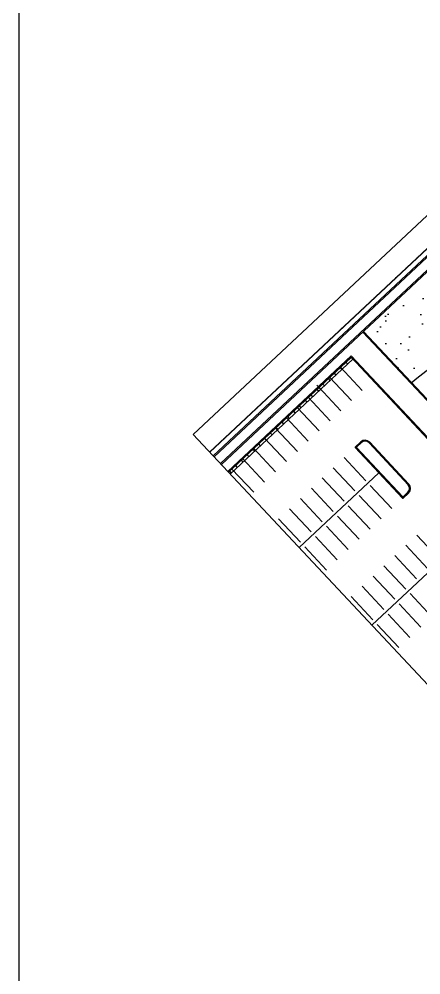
# Model space of a CAD drawing. Header units: metres. Extents: x 1796 to 5645, y -4719 to 2384.
# Drawn here: x 1796.3 to 1859.4, y -1251 to -1100.9 of the extents above; entities that cross this region are included whole.
import ezdxf

# ---------------------------------------------------------------- set-up
doc = ezdxf.new("R2010")
doc.units = ezdxf.units.M
doc.header["$MEASUREMENT"] = 0
doc.layers.add('ARQUITETURA', color=253, linetype='CONTINUOUS')
doc.layers.add('TEXTO', color=1, linetype='CONTINUOUS')
pattern_1 = [(350.623, (1466.5355, -762.2295), (4.08992, 4.08927), [0, -4.56, 0, -5.1, 0, -4.875]), (320.623, (1466.5355, -762.2295), (9.80883, 1.91215), [0, -2.46, 0, -4.11, 0, -1.575]), (280.623, (1464.013, -759.536), (6.39856, -6.807323), [0, -1.5, 0, -5.4, 0, -7.05]), (270.623, (1464.013, -759.536), (8.08648, -4.78256), [0, -0.75, 0, -3.54, 0, -4.05])]

msp = doc.modelspace()

# ---------------------------------------------------------------- hatches: boundary and pattern name
at = {"layer": 'ARQUITETURA'}
h = msp.add_hatch(dxfattribs=at)
h.set_pattern_fill('AR-SAND', color=116, scale=3, angle=-46.877, style=0)
h.set_pattern_definition(pattern_1)
edge = h.paths.add_edge_path()
edge.add_line((1964.49, -1113.35), (1964.46, -1112.47))
edge.add_line((1964.46, -1112.47), (1929.86, -1075.54))
edge.add_line((1929.86, -1075.54), (1850.31, -1150.03))
edge.add_line((1850.31, -1150.03), (1856.26, -1156.15))
edge.add_arc((1978.17, -1308.6), 195.2, 117.4827, 128.6471, ccw=False)
edge.add_line((1888.09, -1135.43), (1901.08, -1128.96))
edge.add_arc((1969.72, -1271.15), 157.89, 110.4173, 115.7695, ccw=False)
edge.add_arc((1969.72, -1271.15), 157.89, 91.9009, 110.4173, ccw=False)
h = msp.add_hatch(dxfattribs=at)
h.set_pattern_fill('AR-SAND', color=116, scale=3, angle=-46.877, style=0)
h.set_pattern_definition(pattern_1)
edge = h.paths.add_edge_path()
edge.add_line((1964.98, -1115.24), (1961.44, -1111.46))
edge.add_line((1961.44, -1111.46), (1956.86, -1112.29))
edge.add_line((1956.86, -1112.29), (1953.4, -1113.8))
edge.add_line((1953.4, -1113.8), (1942.38, -1115.25))
edge.add_line((1942.38, -1115.25), (1915.95, -1120.22))
edge.add_line((1915.95, -1120.22), (1876.69, -1141.44))
edge.add_line((1876.69, -1141.44), (1856.61, -1156.53))
edge.add_line((1856.61, -1156.53), (1857.97, -1157.99))
edge.add_line((1857.97, -1157.99), (1883.41, -1140.75))
edge.add_line((1883.41, -1140.75), (1899.67, -1132.03))
edge.add_line((1899.67, -1132.03), (1916.66, -1123.73))
edge.add_line((1916.66, -1123.73), (1917.04, -1124.76))
edge.add_line((1917.04, -1124.76), (1937.18, -1118.86))
edge.add_line((1937.18, -1118.86), (1937.58, -1121.12))
edge.add_line((1937.58, -1121.12), (1953.14, -1118.49))
edge.add_line((1953.14, -1118.49), (1968.47, -1117.45))
edge.add_line((1968.47, -1117.45), (1953.99, -1101.31))
edge.add_line((1953.99, -1101.31), (1953.92, -1103.43))
edge.add_line((1953.92, -1103.43), (1964.86, -1115.11))

# ---------------------------------------------------------------- linework, layer by layer
for p, q in [((1823.66, -1166.12), (1971.88, -1027.28)), ((1826.28, -1168.91), (1963.41, -1040.48)), ((1826.24, -1168.88), (1956.63, -1046.77)), ((1826.79, -1169.46), (1957.16, -1047.37)), ((1826.93, -1169.61), (1957.15, -1047.65)), ((1827.95, -1170.7), (1958.17, -1048.75)), ((1828.09, -1170.85), (1958.45, -1048.75)), ((1898.84, -1201.85), (1850.31, -1150.03)), ((1867.94, -1168.63), (1850.42, -1149.93)), ((1829.11, -1171.94), (1848.5, -1153.78)), ((1829.21, -1172.05), (1848.49, -1153.99)), ((1829.21, -1172.05), (1848.48, -1154)), ((1848.49, -1154.01), (1829.22, -1172.05)), ((1873.72, -1180.95), (1848.48, -1154)), ((1873.73, -1180.94), (1848.49, -1153.99)), ((1848.76, -1154.3), (1848.49, -1154.01)), ((1873.9, -1180.9), (1848.5, -1153.78)), ((1829.49, -1172.35), (1848.76, -1154.3)), ((1847.93, -1155.08), (1847.65, -1154.79)), ((1847.93, -1155.07), (1847.66, -1154.78)), ((1846.1, -1156.79), (1845.83, -1156.49)), ((1846.11, -1156.78), (1845.84, -1156.49)), ((1847.02, -1155.93), (1846.74, -1155.64)), ((1847.02, -1155.92), (1846.75, -1155.63)), ((1850.22, -1159.22), (1846.8, -1155.57)), ((1843.09, -1158.36), (1843.88, -1159.2)), ((1844.28, -1158.49), (1844, -1158.2)), ((1844.29, -1158.49), (1844.01, -1158.2)), ((1845.2, -1157.63), (1844.92, -1157.34)), ((1845.19, -1157.64), (1844.92, -1157.35)), ((1848.54, -1160.8), (1845.12, -1157.15)), ((1848.54, -1160.8), (1845.12, -1157.15)), ((1842.45, -1160.2), (1842.18, -1159.91)), ((1842.46, -1160.2), (1842.19, -1159.91)), ((1843.37, -1159.35), (1843.09, -1159.06)), ((1843.37, -1159.34), (1843.1, -1159.05)), ((1846.85, -1162.38), (1843.43, -1158.72)), ((1841.54, -1161.06), (1841.27, -1160.77)), ((1841.55, -1161.05), (1841.28, -1160.76)), ((1845.17, -1163.95), (1841.75, -1160.3)), ((1839.72, -1162.77), (1839.44, -1162.48)), ((1839.72, -1162.76), (1839.45, -1162.47)), ((1843.45, -1165.56), (1840.03, -1161.91)), ((1840.64, -1161.91), (1840.36, -1161.61)), ((1840.63, -1161.91), (1840.36, -1161.62)), ((1837.89, -1164.48), (1837.62, -1164.18)), ((1837.9, -1164.47), (1837.63, -1164.18)), ((1841.74, -1167.17), (1838.32, -1163.52)), ((1838.8, -1163.62), (1838.53, -1163.33)), ((1838.81, -1163.61), (1838.54, -1163.32)), ((1836.07, -1166.19), (1835.79, -1165.89)), ((1836.07, -1166.18), (1835.8, -1165.89)), ((1840.02, -1168.77), (1836.6, -1165.12)), ((1836.99, -1165.32), (1836.71, -1165.03)), ((1836.98, -1165.33), (1836.71, -1165.04)), ((2020.74, -1376.52), (1823.66, -1166.12)), ((1835.15, -1167.04), (1834.88, -1166.75)), ((1838.31, -1170.38), (1834.89, -1166.73)), ((1835.16, -1167.03), (1834.89, -1166.74)), ((1849.98, -1167.28), (1849.11, -1168.09)), ((1850.08, -1167.39), (1849.33, -1168.1)), ((1857.43, -1174), (1851.28, -1167.43)), ((1857.54, -1173.9), (1851.39, -1167.33)), ((1833.34, -1168.74), (1833.06, -1168.45)), ((1833.33, -1168.75), (1833.06, -1168.46)), ((1836.59, -1171.99), (1833.17, -1168.33)), ((1834.24, -1167.89), (1833.97, -1167.6)), ((1834.25, -1167.89), (1833.98, -1167.6)), ((1849.11, -1168.16), (1856.56, -1176.12)), ((1849.32, -1168.17), (1856.57, -1175.91)), ((1831.51, -1170.46), (1831.23, -1170.17)), ((1831.51, -1170.45), (1831.24, -1170.16)), ((1834.88, -1173.59), (1831.46, -1169.94)), ((1832.42, -1169.6), (1832.14, -1169.31)), ((1832.42, -1169.6), (1832.15, -1169.3)), ((1850.78, -1173.38), (1847.36, -1169.73)), ((1829.68, -1172.17), (1829.41, -1171.87)), ((1829.69, -1172.16), (1829.41, -1171.87)), ((1833.16, -1175.2), (1829.74, -1171.55)), ((1830.59, -1171.31), (1830.32, -1171.02)), ((1830.6, -1171.3), (1830.33, -1171.01)), ((1845.65, -1171.34), (1849.06, -1174.99)), ((1852.84, -1172.14), (1840.3, -1183.88)), ((1843.93, -1172.95), (1847.35, -1176.6)), ((1842.22, -1174.55), (1845.63, -1178.2)), ((1851.46, -1174.11), (1854.88, -1177.76)), ((1840.5, -1176.16), (1843.92, -1179.81)), ((1849.75, -1175.72), (1853.17, -1179.37)), ((1856.63, -1176.12), (1857.5, -1175.31)), ((1856.64, -1175.91), (1857.4, -1175.2)), ((1842.2, -1181.42), (1838.79, -1177.77)), ((1848.03, -1177.33), (1851.45, -1180.98)), ((1840.49, -1183.02), (1837.07, -1179.37)), ((1846.32, -1178.93), (1849.74, -1182.58)), ((1844.6, -1180.54), (1848.02, -1184.19)), ((1842.89, -1182.14), (1846.3, -1185.79)), ((1858.77, -1181.91), (1862.18, -1185.56)), ((1841.17, -1183.75), (1844.59, -1187.4)), ((1857.05, -1183.52), (1860.47, -1187.17)), ((1851.7, -1196.06), (1864.24, -1184.32)), ((1855.34, -1185.12), (1858.75, -1188.77)), ((1853.62, -1186.73), (1857.04, -1190.38)), ((1851.91, -1188.34), (1855.32, -1191.99)), ((1850.19, -1189.94), (1853.61, -1193.59)), ((1857.72, -1191.11), (1861.14, -1194.76)), ((1848.48, -1191.55), (1851.89, -1195.2)), ((1856.01, -1192.72), (1859.42, -1196.37)), ((1854.29, -1194.32), (1857.71, -1197.97)), ((1852.58, -1195.93), (1855.99, -1199.58))]:
    msp.add_line(p, q, dxfattribs=at)
for centre in [(1858.86, -1138.37), (1857.17, -1139.95), (1855.49, -1141.52), (1853.8, -1143.1), (1852.11, -1144.68), (1850.43, -1146.26), (1848.74, -1147.84), (1847.05, -1149.42), (1845.37, -1151), (1843.68, -1152.58), (1842, -1154.16), (1840.31, -1155.74), (1838.62, -1157.31), (1836.94, -1158.89), (1835.25, -1160.47), (1833.57, -1162.05), (1831.88, -1163.63), (1830.19, -1165.21), (1828.51, -1166.79), (1826.82, -1168.37)]:
    msp.add_circle(centre, 0.025, dxfattribs=at)
for centre, radius, start, end in [((1979.88, -1310.45), 195.2, 117.4827, 128.6912), ((1850.66, -1168.01), 1, 43.123, 133.123), ((1850.66, -1168.01), 0.85, 43.123, 133.123), ((1849.15, -1168.13), 0.05, 133.123, 223.123), ((1849.36, -1168.14), 0.05, 133.123, 223.123), ((1856.81, -1174.58), 0.85, 313.123, 43.123), ((1856.81, -1174.58), 1, 313.123, 43.123), ((1856.6, -1176.09), 0.05, 223.123, 313.123), ((1856.61, -1175.87), 0.05, 223.123, 313.123)]:
    msp.add_arc(centre, radius, start, end, dxfattribs=at)
at = {"layer": 'TEXTO'}
msp.add_lwpolyline([(1796.3, -999.29), (2240.36, -999.29), (2240.36, -1397.9), (1796.3, -1397.9)], close=True, dxfattribs=at)

doc.saveas('drawing.dxf')
